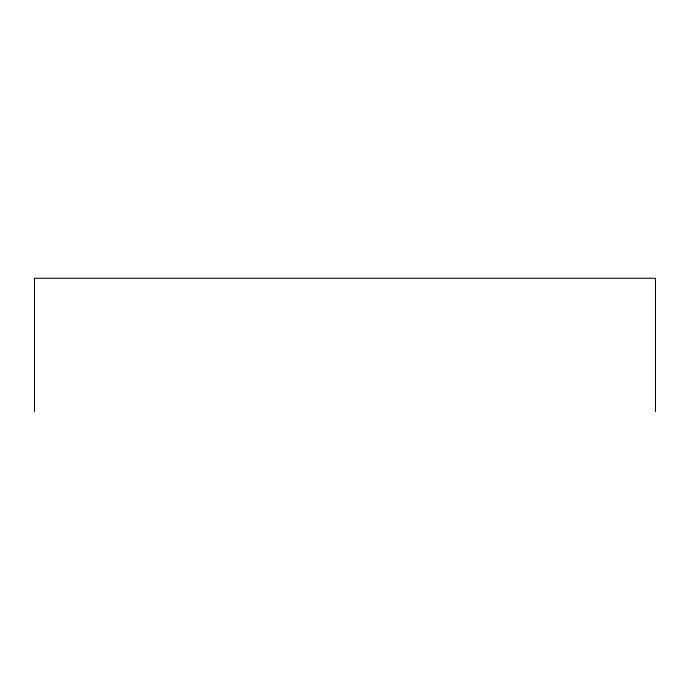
<?xml version="1.0" encoding="UTF-8"?>
<svg xmlns="http://www.w3.org/2000/svg" width="690" height="690" viewBox="0 0 690 690"><rect width="100%" height="100%" fill="white"/><g stroke="black" fill="none" stroke-linecap="round" stroke-linejoin="round"><path stroke-width="1.03" d="M655.5 411.723L655.5 278.277L34.5 278.277L34.5 411.723"/></g></svg>
